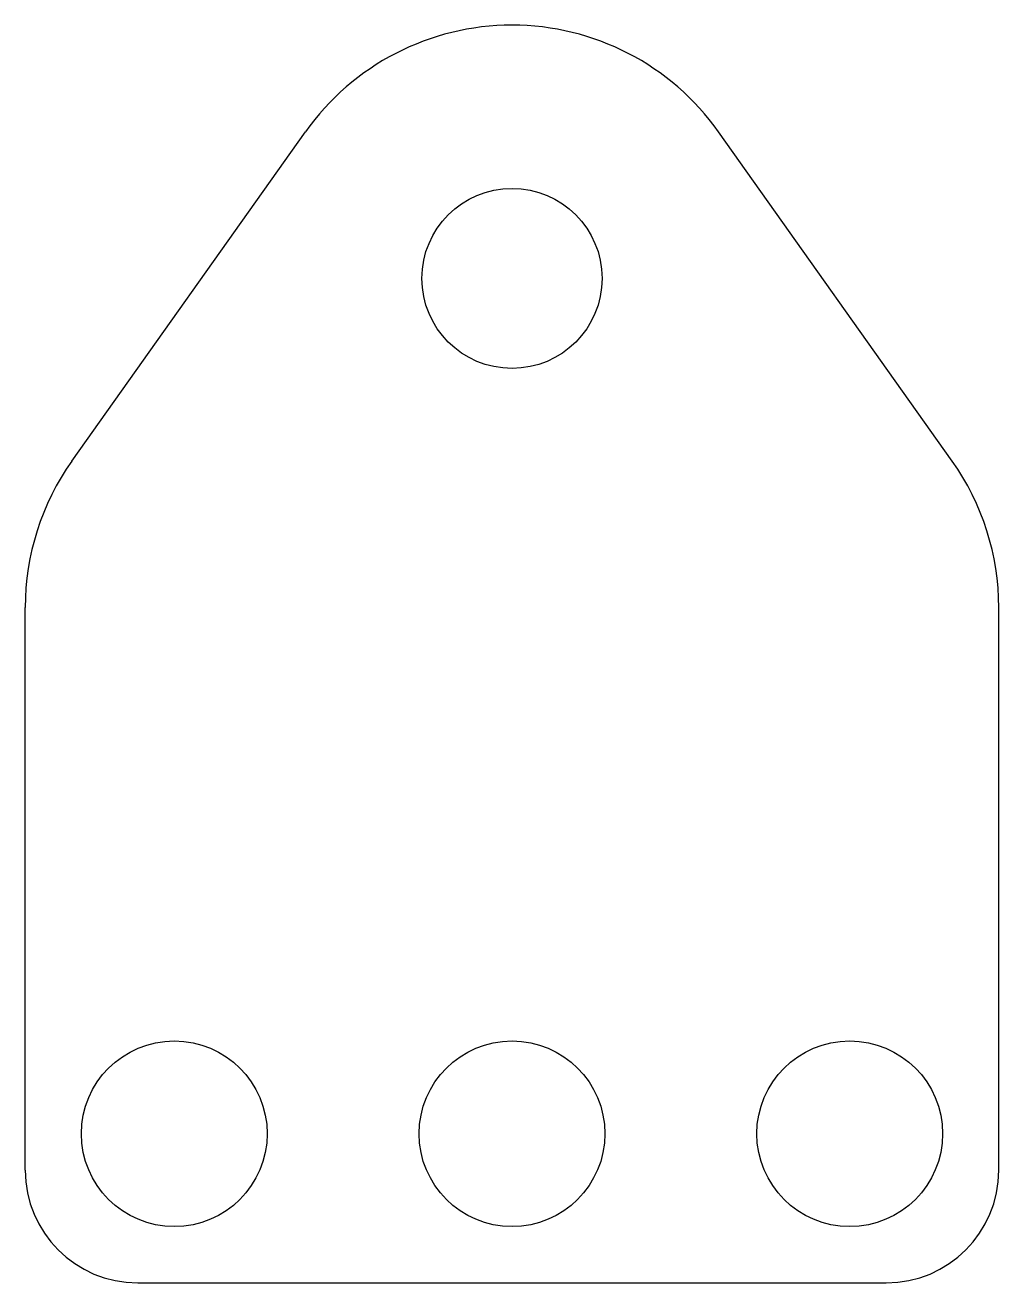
# Model space of a CAD drawing. Extents: x -43 to 43, y -89 to 22.
import ezdxf

# ---------------------------------------------------------------- set-up
doc = ezdxf.new("R2010")
doc.units = 0
doc.layers.add('Sketch', color=7, linetype='CONTINUOUS')

msp = doc.modelspace()

# ---------------------------------------------------------------- linework, layer by layer
at = {"layer": 'Sketch'}
for p, q in [((-39.1013, -16.2316), (-18.3513, 13.0184)), ((39.1013, -16.2316), (18.3513, 13.0184)), ((-43.25, -79.25), (-43.25, -29.25)), ((43.25, -79.25), (43.25, -29.25)), ((-33.25, -89.25), (33.25, -89.25))]:
    msp.add_line(p, q, dxfattribs=at)
for centre, radius in [((0, 0), 8), ((-30, -76), 8.25), ((0, -76), 8.25), ((30, -76), 8.25)]:
    msp.add_circle(centre, radius, dxfattribs=at)
for centre, radius, start, end in [((0, 0), 22.5, 35.352, 144.648), ((-20.75, -29.25), 22.5, 144.648, 180), ((20.75, -29.25), 22.5, 0, 35.352), ((-33.25, -79.25), 10, 180, -90), ((33.25, -79.25), 10, -90, 0)]:
    msp.add_arc(centre, radius, start, end, dxfattribs=at)

doc.saveas('drawing.dxf')
